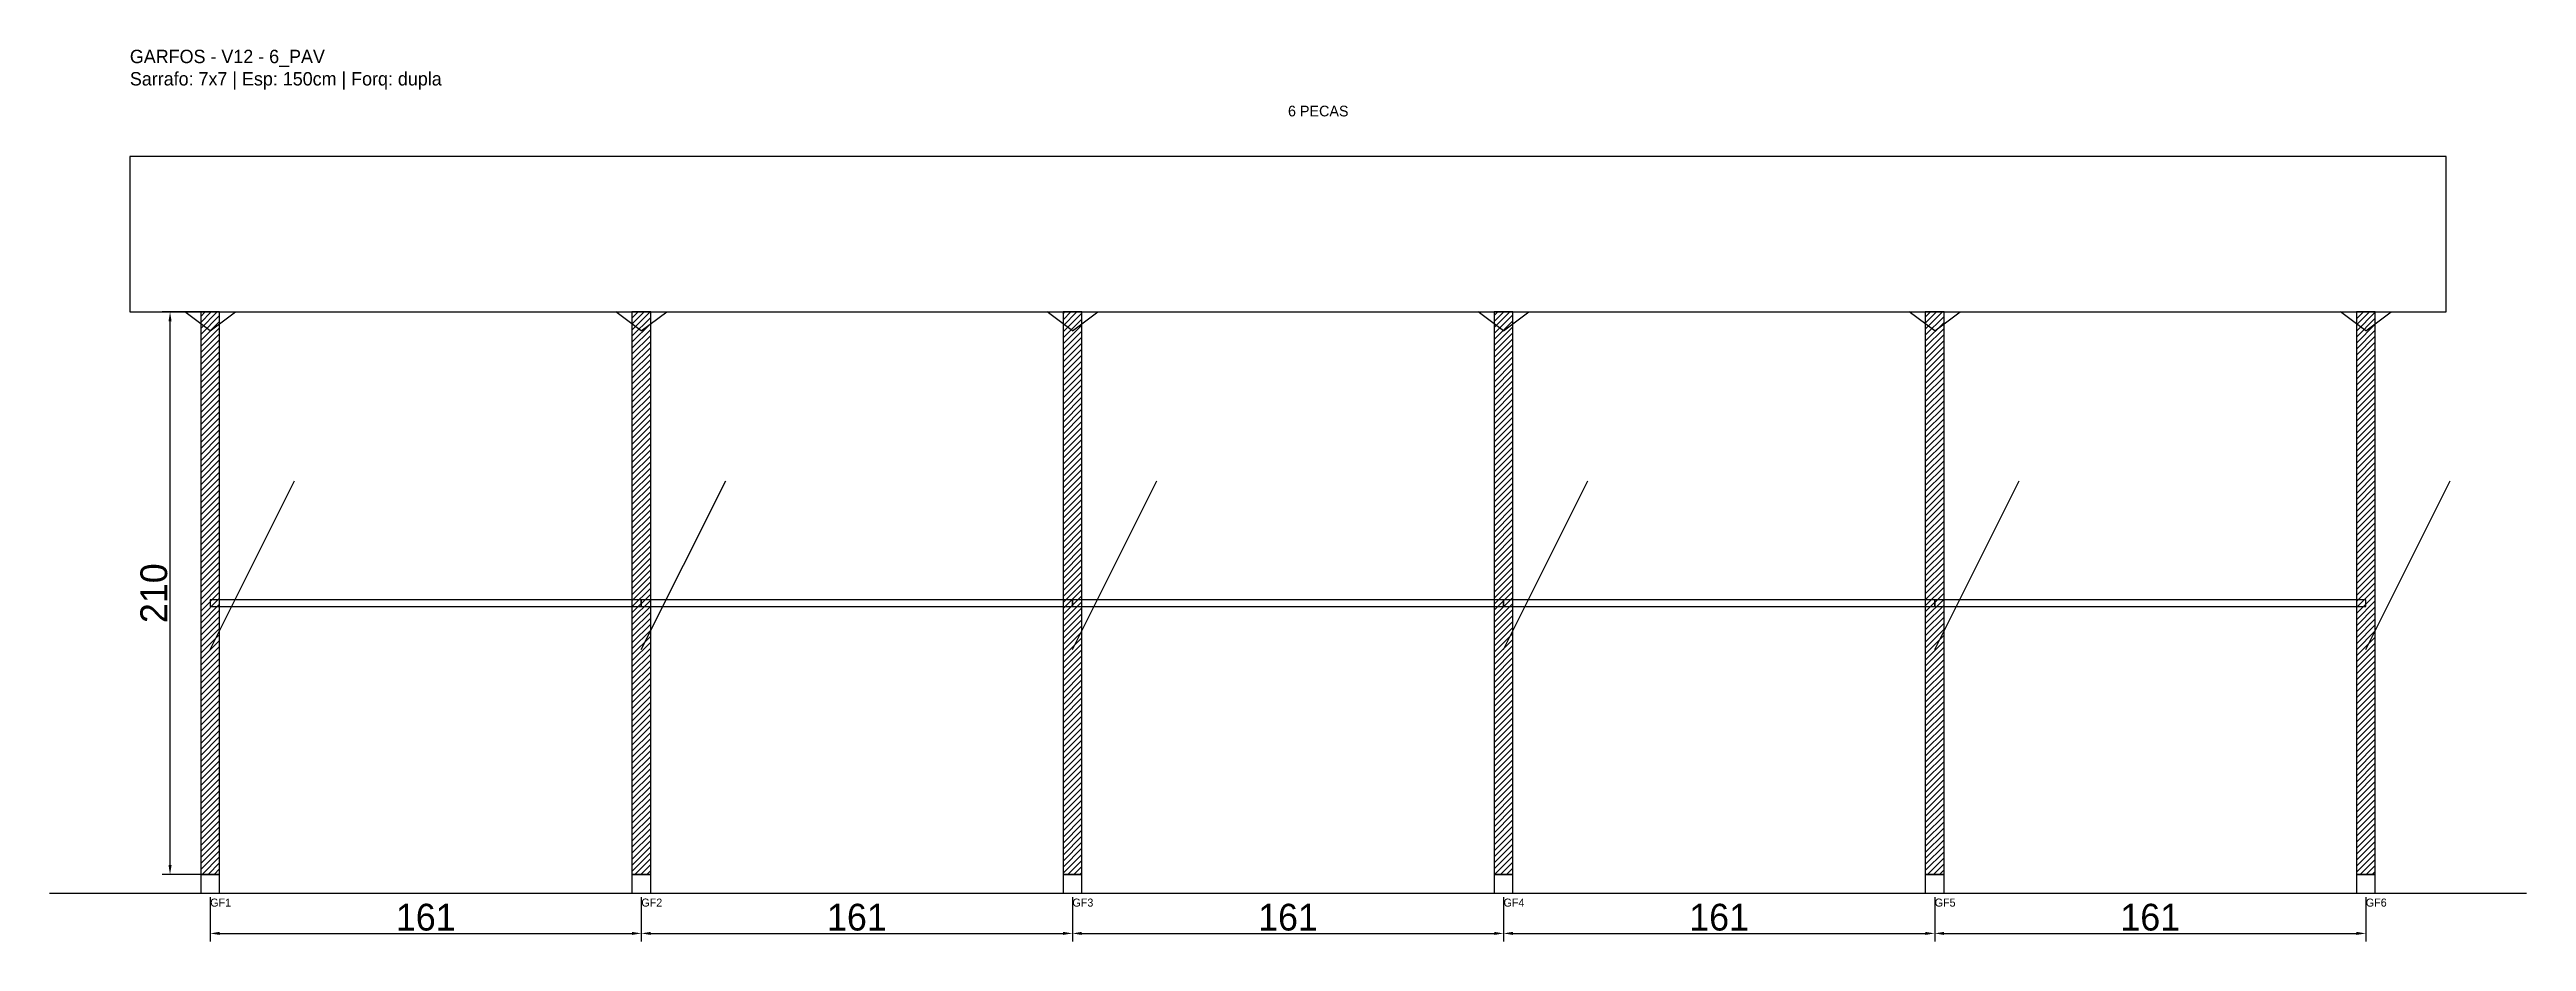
# Model space of a CAD drawing. Header units: metres. Extents: x -30 to 895, y -25 to 308.
import ezdxf

# ---------------------------------------------------------------- set-up
doc = ezdxf.new("R2010")
doc.units = ezdxf.units.M
for name, color, linetype in [('BARRA_ANCORAGEM', 1, 'Continuous'), ('COTA', 241, 'Continuous'), ('GARFOS OK', 3, 'Continuous'), ('NOME DA VIGA', 6, 'Continuous'), ('SARR_7x7', 40, 'Continuous'), ('TIRAS REESCORAMENTO', 252, 'Continuous'), ('VIGAS', 3, 'Continuous')]:
    doc.layers.add(name, color=color, linetype=linetype)
doc.dimstyles.new('EZ DXF', dxfattribs={"dimtxt": 10, "dimasz": 3.5, "dimexe": 3, "dimexo": 1.5, "dimgap": 1, "dimtad": 1, "dimdec": 1, "dimdsep": 46, "dimcen": 2.5, "dimazin": 3, "dimtfac": 1, "dimtmove": 0, "dimatfit": 3})

msp = doc.modelspace()

# ---------------------------------------------------------------- hatches: boundary and pattern name
at = {"layer": 'COTA'}
h = msp.add_hatch(dxfattribs=at)
h.set_pattern_fill('ANSI31', scale=0.5)
h.paths.add_polyline_path([(26.5, 0), (33.5, 0), (33.5, 210), (26.5, 210)])
h = msp.add_hatch(dxfattribs=at)
h.set_pattern_fill('ANSI31', scale=0.5)
h.paths.add_polyline_path([(187.5, 0), (194.5, 0), (194.5, 210), (187.5, 210)])
h = msp.add_hatch(dxfattribs=at)
h.set_pattern_fill('ANSI31', scale=0.5)
h.paths.add_polyline_path([(348.5, 0), (355.5, 0), (355.5, 210), (348.5, 210)])
h = msp.add_hatch(dxfattribs=at)
h.set_pattern_fill('ANSI31', scale=0.5)
h.paths.add_polyline_path([(509.5, 0), (516.5, 0), (516.5, 210), (509.5, 210)])
h = msp.add_hatch(dxfattribs=at)
h.set_pattern_fill('ANSI31', scale=0.5)
h.paths.add_polyline_path([(670.5, 0), (677.5, 0), (677.5, 210), (670.5, 210)])
h = msp.add_hatch(dxfattribs=at)
h.set_pattern_fill('ANSI31', scale=0.5)
h.paths.add_polyline_path([(831.5, 0), (838.5, 0), (838.5, 210), (831.5, 210)])

# ---------------------------------------------------------------- linework, layer by layer
at = {"layer": 'BARRA_ANCORAGEM'}
for p, q in [((30, 84), (61.5, 147)), ((191, 84), (222.5, 147)), ((352, 84), (383.5, 147)), ((513, 84), (544.5, 147)), ((674, 84), (705.5, 147)), ((835, 84), (866.5, 147))]:
    msp.add_line(p, q, dxfattribs=at)
at = {"layer": 'GARFOS OK'}
for p, q in [((30, 203), (20.5, 210)), ((20.5, 210), (39.5, 210)), ((30, 203), (39.5, 210)), ((191, 203), (181.5, 210)), ((181.5, 210), (200.5, 210)), ((191, 203), (200.5, 210)), ((352, 203), (342.5, 210)), ((342.5, 210), (361.5, 210)), ((352, 203), (361.5, 210)), ((513, 203), (503.5, 210)), ((503.5, 210), (522.5, 210)), ((513, 203), (522.5, 210)), ((674, 203), (664.5, 210)), ((664.5, 210), (683.5, 210)), ((674, 203), (683.5, 210)), ((835, 203), (825.5, 210)), ((825.5, 210), (844.5, 210)), ((835, 203), (844.5, 210))]:
    msp.add_line(p, q, dxfattribs=at)
at = {"layer": 'GARFOS OK', "linetype": 'CONTINUOUS'}
msp.add_line((-30, -7), (895, -7), dxfattribs=at)
at = {"layer": 'GARFOS OK'}
for points in [[(26.5, 0), (33.5, 0), (33.5, 210), (26.5, 210), (26.5, 0)], [(187.5, 0), (194.5, 0), (194.5, 210), (187.5, 210), (187.5, 0)], [(348.5, 0), (355.5, 0), (355.5, 210), (348.5, 210), (348.5, 0)], [(509.5, 0), (516.5, 0), (516.5, 210), (509.5, 210), (509.5, 0)], [(670.5, 0), (677.5, 0), (677.5, 210), (670.5, 210), (670.5, 0)], [(831.5, 0), (838.5, 0), (838.5, 210), (831.5, 210), (831.5, 0)]]:
    msp.add_lwpolyline(points, dxfattribs=at)
at = {"layer": 'SARR_7x7'}
for points in [[(26.5, -7), (33.5, -7), (33.5, 0), (26.5, 0), (26.5, -7)], [(187.5, -7), (194.5, -7), (194.5, 0), (187.5, 0), (187.5, -7)], [(348.5, -7), (355.5, -7), (355.5, 0), (348.5, 0), (348.5, -7)], [(509.5, -7), (516.5, -7), (516.5, 0), (509.5, 0), (509.5, -7)], [(670.5, -7), (677.5, -7), (677.5, 0), (670.5, 0), (670.5, -7)], [(831.5, -7), (838.5, -7), (838.5, 0), (831.5, 0), (831.5, -7)]]:
    msp.add_lwpolyline(points, dxfattribs=at)
at = {"layer": 'TIRAS REESCORAMENTO'}
for points in [[(30, 100), (191, 100), (191, 102.5), (30, 102.5), (30, 100)], [(191, 100), (352, 100), (352, 102.5), (191, 102.5), (191, 100)], [(352, 100), (513, 100), (513, 102.5), (352, 102.5), (352, 100)], [(513, 100), (674, 100), (674, 102.5), (513, 102.5), (513, 100)], [(674, 100), (835, 100), (835, 102.5), (674, 102.5), (674, 100)]]:
    msp.add_lwpolyline(points, dxfattribs=at)
at = {"layer": 'VIGAS'}
msp.add_lwpolyline([(0, 210), (865, 210), (865, 268), (0, 268), (0, 210)], dxfattribs=at)

# ---------------------------------------------------------------- texts
at = {"layer": 'NOME DA VIGA'}
for s, height, p in [('6 PECAS', 4, (432.5, 283)), ('GF1', 3, (30, -12)), ('GF2', 3, (191, -12)), ('GF3', 3, (352, -12)), ('GF4', 3, (513, -12)), ('GF5', 3, (674, -12)), ('GF6', 3, (835, -12))]:
    msp.add_text(s, height=height, dxfattribs=at).set_placement(p)
at = {"layer": 'NOME DA VIGA', "insert": (0, 293), "char_height": 5, "attachment_point": 7}
msp.add_mtext('GARFOS - V12 - 6_PAV\\PSarrafo: 7x7 | Esp: 150cm | Forq: dupla', dxfattribs=at)

# ---------------------------------------------------------------- dimensions: what is measured, and where the dimension line sits
at = {"layer": 'COTA'}
msp.add_linear_dim(base=(15, 0), p1=(30, 0), p2=(30, 210), angle=90, dimstyle='EZ DXF', dxfattribs=at).render()
for base, p1, p2 in [((30, -22), (30, -7), (191, -7)), ((191, -22), (191, -7), (352, -7)), ((352, -22), (352, -7), (513, -7)), ((513, -22), (513, -7), (674, -7)), ((674, -22), (674, -7), (835, -7))]:
    msp.add_linear_dim(base=base, p1=p1, p2=p2, dimstyle='EZ DXF', dxfattribs=at).render()

doc.saveas('drawing.dxf')
